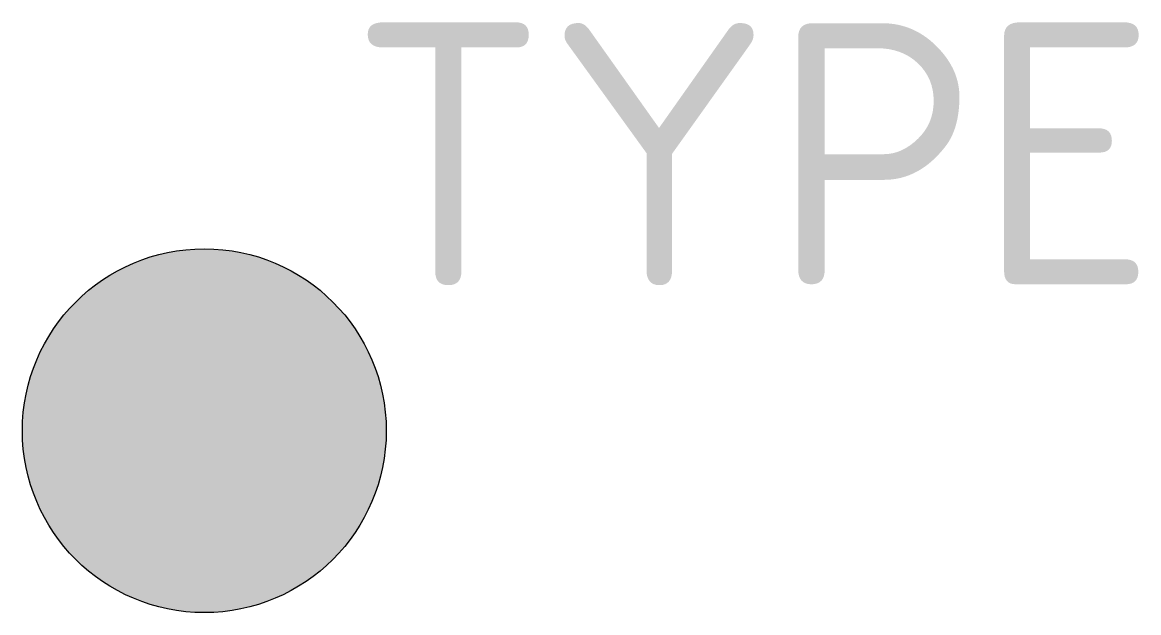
# Model space of a CAD drawing. Extents: x -0.63 to 3.21, y -0.63 to 1.4.
import ezdxf

# ---------------------------------------------------------------- set-up
doc = ezdxf.new("R2010")
doc.units = 0
doc.styles.add('NLCS-ISO', font='NLCS-ISO.ttf')

msp = doc.modelspace()

# ---------------------------------------------------------------- hatches: boundary and pattern name
h = msp.add_hatch(color=256)
h.dxf.hatch_style = 1
edge = h.paths.add_edge_path()
edge.add_arc((0, 0), 0.625, 0, 360)

# ---------------------------------------------------------------- linework, layer by layer
msp.add_circle((0, 0), 0.625)

# ---------------------------------------------------------------- texts
at = {"style": 'NLCS-ISO'}
msp.add_attdef('TYPE', (0.5, 0.5), 'APPENDAGE', height=0.9, dxfattribs=at)

doc.saveas('drawing.dxf')
